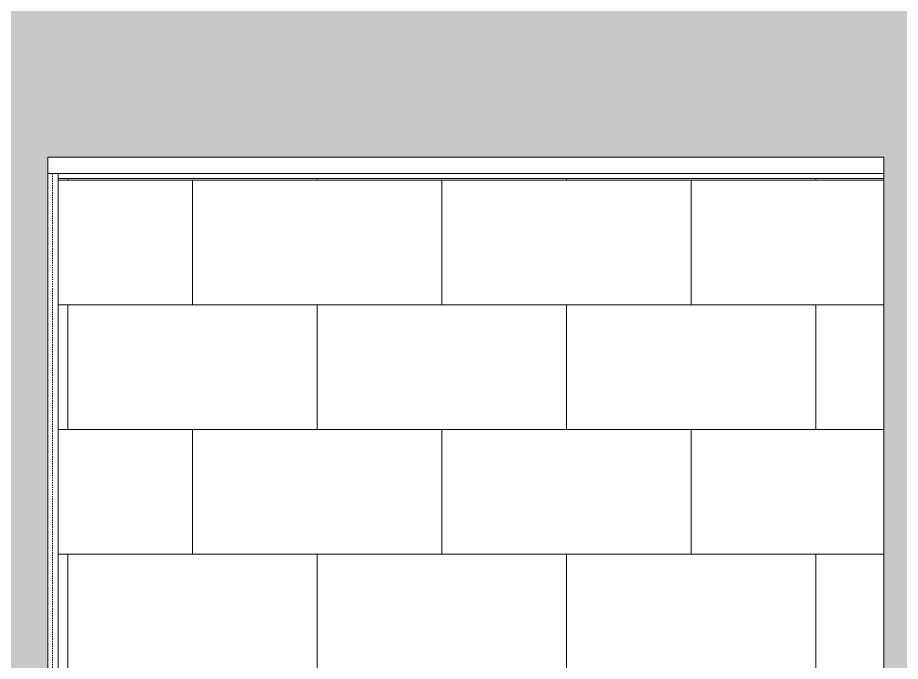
# Model space of a CAD drawing. Header units: inches. Extents: x 21408 to 98131, y -290 to 853.
# Drawn here: x 35973.7 to 36058.7, y 49.7 to 111.7 of the extents above; entities that cross this region are included whole.
import ezdxf

# ---------------------------------------------------------------- set-up
doc = ezdxf.new("R2010")
doc.units = ezdxf.units.IN
doc.header["$MEASUREMENT"] = 0
doc.linetypes.add('Hidden 1_8_', pattern=[0.1875, 0.125, -0.06249999999999999])
for name, color, linetype, lineweight in [('A-WALL-PATT', 111, 'Continuous', 25), ('I-WALL', 2, 'Continuous', 9), ('P-SANR-FIXT', 6, 'Continuous', 9), ('S-BEAM', 12, 'Continuous', 9), ('S-COLS', 52, 'Continuous', 9)]:
    doc.layers.add(name, color=color, linetype=linetype, lineweight=lineweight)

# ---------------------------------------------------------------- blocks, each defined once
blk = doc.blocks.new('Drinking_Fountain-Haws_Corporation-Wall_Mounted_1119 - 1119-355850-Building Section - East_West looking South')
at = {"layer": 'P-SANR-FIXT', "color": 7}
for p, q in [((-25497.10105628207, 42.6875368948125), (-25529.10105628208, 42.6875368948125)), ((-25529.10105628208, 42.6875368948125), (-25529.10105628208, 26.43753689481315)), ((-25497.10105628207, 26.43753689481315), (-25497.10105628207, 42.6875368948125)), ((-25527.10105628207, 38.62617298816987), (-25527.10105628207, 32.62617298816987)), ((-25527.10105628207, 38.62617298816973), (-25524.49666067768, 38.62617298816974)), ((-25525.96957316426, 38.62617298816987), (-25525.94222270506, 38.60370273365972)), ((-25524.49666067768, 38.62617298816973), (-25517.70545188648, 38.62617298816973)), ((-25517.70545188647, 38.62617298816974), (-25515.10105628207, 38.62617298816973)), ((-25515.10105628207, 32.62617298816987), (-25515.10105628207, 38.62617298816987)), ((-25508.32882699318, 35.11916240944137), (-25508.32882699318, 35.11916240944137)), ((-25524.49666067768, 32.62617298816974), (-25527.10105628207, 32.62617298816973)), ((-25517.70545188648, 32.62617298816974), (-25524.49666067768, 32.62617298816974)), ((-25515.10105628207, 32.62617298816973), (-25517.70545188647, 32.62617298816974)), ((-25511.10105628207, 32.9999999999991), (-25511.10105628207, 26.9999999999991)), ((-25511.10105628208, 32.99999999999919), (-25508.49666067768, 32.99999999999918)), ((-25508.49666067768, 32.99999999999918), (-25501.70545188647, 32.99999999999916)), ((-25501.70545188647, 32.99999999999916), (-25499.10105628208, 32.99999999999915)), ((-25499.10105628208, 26.9999999999991), (-25499.10105628208, 32.9999999999991)), ((-25529.10105628208, 26.43753689481315), (-25497.10105628207, 26.43753689481315)), ((-25508.49666067768, 26.99999999999907), (-25511.10105628208, 26.99999999999908)), ((-25501.70545188647, 26.99999999999905), (-25508.49666067768, 26.99999999999907)), ((-25499.10105628208, 26.99999999999904), (-25501.70545188647, 26.99999999999905))]:
    blk.add_line(p, q, dxfattribs=at)
at = {"layer": 'P-SANR-FIXT', "color": 55}
for p, q in [((-25525.85105628207, 39.97804294692152), (-25525.85105628207, 39.3739514495792)), ((-25524.35105628207, 39.75793693775016), (-25524.35105628207, 40.75793693775001)), ((-25525.85105628207, 39.3739514495792), (-25525.60105628207, 39.12395144957942)), ((-25524.10105628207, 39.37395144957931), (-25525.85105628207, 39.37395144957931)), ((-25525.60105628207, 39.12395144957942), (-25525.60105628207, 38.62617298816987)), ((-25525.60105628207, 39.12395144957929), (-25525.5307214627, 39.12395144957929)), ((-25524.35105628207, 39.12395144957929), (-25525.60105628207, 39.12395144957929)), ((-25524.53411454383, 39.12395144957929), (-25524.35105628207, 39.12395144957929)), ((-25524.35105628207, 39.12395144957942), (-25524.10105628207, 39.3739514495792)), ((-25524.35105628207, 38.62617298816987), (-25524.35105628207, 39.12395144957942)), ((-25524.268166412, 39.37395144957931), (-25524.10105628207, 39.37395144957931)), ((-25524.10105628207, 39.3739514495792), (-25524.10105628207, 39.55522887517056)), ((-25508.34636898858, 35.24895144957927), (-25508.34636898858, 34.24895144957914)), ((-25508.34636898858, 34.24895144957914), (-25508.34636898858, 35.24895144957927)), ((-25509.84636898858, 34.46905745875075), (-25509.84636898858, 33.74895144957988)), ((-25508.09636898858, 33.74895144957988), (-25508.09636898858, 34.04624338699979)), ((-25509.84636898858, 33.74895144957988), (-25509.59636898858, 33.49895144957942)), ((-25508.09636898858, 33.74895144957938), (-25509.84636898858, 33.74895144957938)), ((-25509.59636898858, 33.49895144957942), (-25509.59636898858, 32.9999999999991)), ((-25509.59636898858, 33.49895144957936), (-25509.52603416921, 33.49895144957936)), ((-25508.34636898858, 33.49895144957935), (-25509.59636898858, 33.49895144957935)), ((-25508.52942725034, 33.49895144957936), (-25508.34636898858, 33.49895144957936)), ((-25508.34636898858, 33.49895144957942), (-25508.09636898858, 33.74895144957988)), ((-25508.34636898858, 32.9999999999991), (-25508.34636898858, 33.49895144957942)), ((-25508.2634791185, 33.74895144957938), (-25508.09636898858, 33.74895144957938))]:
    blk.add_line(p, q, dxfattribs=at)
at = {"layer": 'P-SANR-FIXT', "color": 7, "flags": 128}
for points in [[(-25521.78633684264, 36.7499999999991), (-25521.78633684264, 36.7492001066603), (-25521.78633684264, 36.74680170630155)], [(-25520.41133684265, 36.74588084453673), (-25520.41133684265, 36.74871014397492), (-25520.41133684265, 36.74994172022936)], [(-25521.78633684264, 33.72729165180773), (-25521.78633684264, 33.72286915546194), (-25521.78633684264, 33.72003985602375), (-25521.78633684265, 33.71880827976931)], [(-25521.78633684264, 33.71874999999956), (-25521.78633684264, 33.71957529020484), (-25521.78633684264, 33.7220498405318), (-25521.78633684264, 33.72616969222828)], [(-25520.41133684265, 33.71874999999956), (-25520.41133684265, 33.71954989333905), (-25520.41133684265, 33.72194829369711), (-25520.41133684265, 33.7259413641457)], [(-25520.41133684265, 33.72299993994854), (-25520.41133684265, 33.72008080936008), (-25520.41133684265, 33.71881013017061)], [(-25505.78633684265, 31.1249999999991), (-25505.78633684265, 31.1242001066603), (-25505.78633684265, 31.12180170630224)], [(-25504.41133684265, 31.12088084453673), (-25504.41133684265, 31.12371014397492), (-25504.41133684265, 31.12494172022868)], [(-25505.78633684265, 28.10229165180841), (-25505.78633684265, 28.09786915546194), (-25505.78633684265, 28.09503985602443), (-25505.78633684265, 28.09380827976999)], [(-25505.78633684265, 28.09374999999956), (-25505.78633684265, 28.09457529020484), (-25505.78633684265, 28.0970498405318), (-25505.78633684265, 28.10116969222828)], [(-25504.41133684265, 28.09374999999956), (-25504.41133684265, 28.09454989333837), (-25504.41133684265, 28.09694829369711), (-25504.41133684265, 28.1009413641457)], [(-25504.41133684265, 28.09799993994922), (-25504.41133684265, 28.09508080936008), (-25504.41133684265, 28.09381013017061)]]:
    blk.add_lwpolyline(points, dxfattribs=at)
at = {"layer": 'P-SANR-FIXT', "color": 55, "flags": 128}
for points in [[(-25521.09883684265, 36.49898478685579), (-25521.13842625545, 36.49819289301014), (-25521.17795233363, 36.49581847833839), (-25521.21735184391, 36.4918653413945), (-25521.25656175546, 36.4863398063551), (-25521.29551934081, 36.47925071289752), (-25521.3341622761, 36.4706094020594), (-25521.37242874091, 36.46042969809561), (-25521.41025751704, 36.44872788635918), (-25521.44758808653, 36.43552268725308), (-25521.48436072843, 36.42083522627969), (-25521.52051661434, 36.40468900024236), (-25521.55599790258, 36.38710983965917), (-25521.59074783064, 36.36812586743669), (-25521.62471080606, 36.34776745388059), (-25521.65783249532, 36.32606716811098), (-25521.69005991078, 36.30305972595376), (-25521.72134149545, 36.27878193441053), (-25521.75162720546, 36.25327263276701), (-25521.78086859015, 36.22657263046541), (-25521.80901886954, 36.19872464181323), (-25521.83603300919, 36.16977321765172), (-25521.86186779223, 36.13976467408317), (-25521.88648188852, 36.1087470183768), (-25521.90983592075, 36.07676987216406), (-25521.93189252747, 36.04388439205742), (-25521.9526164228, 36.01014318781087), (-25521.97197445293, 35.97560023815232), (-25521.98993564914, 35.94031080443393), (-25522.00647127736, 35.90433134221963), (-25522.0215548841, 35.86771941097506), (-25522.03516233881, 35.83053358197982), (-25522.04727187246, 35.79283334462799), (-25522.05786411239, 35.7546790112565), (-25522.06692211327, 35.71613162066048), (-25522.07443138423, 35.67725284044083), (-25522.08037991203, 35.63810486835247), (-25522.08475818031, 35.59875033280061), (-25522.08755918477, 35.55925219264533), (-25522.0887784444, 35.51967363648579), (-25522.08841400864, 35.48007798156983), (-25522.08646646052, 35.440528572497), (-25522.08293891568, 35.40108867988671), (-25522.07783701747, 35.36182139915287), (-25522.07116892781, 35.32278954956702), (-25522.06294531424, 35.28405557376415), (-25522.05317933278, 35.24568143784133), (-25522.04188660692, 35.20772853223117), (-25522.0290852026, 35.1702575734853), (-25522.01479559936, 35.13332850714507), (-25521.9990406575, 35.09700041183807), (-25521.98184558157, 35.06133140476892), (-25521.96323788002, 35.0263785487373), (-25521.94324732121, 34.99219776085921), (-25521.92190588576, 34.9588437231014), (-25521.89924771542, 34.92636979481155), (-25521.87530905843, 34.89482792734681), (-25521.85012821153, 34.8642685809648), (-25521.82374545871, 34.83474064410213), (-25521.79620300675, 34.80629135515962), (-25521.76754491768, 34.77896622692948), (-25521.73781703834, 34.75280897378777), (-25521.70706692701, 34.72786144176054), (-25521.67534377728, 34.70416354157648), (-25521.64269833944, 34.68175318482032), (-25521.60918283922, 34.66066622328346), (-25521.57485089428, 34.64093639160502), (-25521.5397574284, 34.62259525330661), (-25521.50395858363, 34.60567215029825), (-25521.46751163051, 34.59019415593413), (-25521.43047487637, 34.57618603170273), (-25521.39290757212, 34.56367018761536), (-25521.35486981744, 34.55266664635111), (-25521.31642246461, 34.54319301123134), (-25521.27762702121, 34.53526443804937), (-25521.23854555166, 34.52889361083204), (-25521.19924057797, 34.52409072154252), (-25521.15977497973, 34.52086345378031), (-25521.12021189347, 34.51921697048535), (-25521.09883684265, 34.51898618948464)], [(-25521.09883684265, 36.27148494801578), (-25521.12932868837, 36.27087502977703), (-25521.15977175364, 36.26904625079943), (-25521.19011733604, 36.26600153673895), (-25521.22031688914, 36.26174575848883), (-25521.25032210007, 36.25628572438701), (-25521.2800849669, 36.24963016932203), (-25521.3095578754, 36.2417897407645), (-25521.3386936752, 36.23277698172434), (-25521.36744575524, 36.22260631069572), (-25521.39576811831, 36.21129399858229), (-25521.42361545469, 36.19885814267015), (-25521.45094321456, 36.18531863767522), (-25521.47770767936, 36.17069714391825), (-25521.50386603164, 36.15501705266958), (-25521.52937642362, 36.1383034487301), (-25521.55419804411, 36.12058307030203), (-25521.57829118382, 36.10188426620836), (-25521.60161729886, 36.08223695054882), (-25521.62413907242, 36.06167255483685), (-25521.64582047447, 36.04022397771838), (-25521.6666268194, 36.01792553234147), (-25521.68652482149, 35.99481289146185), (-25521.70548264818, 35.97092303037404), (-25521.72346997099, 35.94629416776117), (-25521.74045801404, 35.92096570454761), (-25521.75641960009, 35.89497816087307), (-25521.771329194, 35.86837311126239), (-25521.78516294362, 35.84119311812084), (-25521.79789871787, 35.81348166363729), (-25521.80951614225, 35.78528308022966), (-25521.81999663136, 35.7566424796146), (-25521.82932341864, 35.72760568064383), (-25521.83748158323, 35.69821913600209), (-25521.84445807381, 35.66852985789139), (-25521.85024172947, 35.63858534282305), (-25521.8548232976, 35.60843349563358), (-25521.85819544868, 35.57812255284763), (-25521.86035278797, 35.5477010055056), (-25521.8612918642, 35.51721752159553), (-25521.86101117504, 35.48672086818762), (-25521.85951116954, 35.45625983342212), (-25521.85679424739, 35.42588314845695), (-25521.85286475507, 35.39563940950735), (-25521.84772897895, 35.36557700010464), (-25521.84139513516, 35.33574401369039), (-25521.83387335651, 35.30618817667938), (-25521.82517567624, 35.27695677210569), (-25521.81531600877, 35.24809656398089), (-25521.80431012749, 35.21965372248179), (-25521.79217563944, 35.19167375008625), (-25521.77893195722, 35.16420140878269), (-25521.76460026789, 35.13728064845488), (-25521.74920349911, 35.11095453657914), (-25521.73276628241, 35.08526518931718), (-25521.71531491385, 35.06025370414365), (-25521.69687731188, 35.03596009410127), (-25521.67748297272, 35.01242322378177), (-25521.6571629232, 34.98968074715869), (-25521.63594967106, 34.96776904734112), (-25521.61387715296, 34.9467231783765), (-25521.59098068024, 34.92657680916319), (-25521.56729688237, 34.90736216959705), (-25521.54286364836, 34.88910999900101), (-25521.51772006619, 34.87184949695371), (-25521.49190636021, 34.85560827657856), (-25521.46546382686, 34.84041232036135), (-25521.43843476854, 34.82628593859069), (-25521.41086242598, 34.8132517304655), (-25521.38279090906, 34.80133054793784), (-25521.3542651262, 34.79054146235514), (-25521.32533071257, 34.78090173395437), (-25521.29603395707, 34.77242678424365), (-25521.26642172825, 34.76513017133608), (-25521.23654139936, 34.75902356825419), (-25521.20644077257, 34.75411674426097), (-25521.17616800243, 34.75041754922701), (-25521.14577151894, 34.74793190107745), (-25521.11529994998, 34.74666377631731), (-25521.09883684265, 34.74648602832396)], [(-25521.09883684265, 34.51898618948464), (-25521.05924742985, 34.5197780833296), (-25521.01972135166, 34.52215249800203), (-25520.98032184138, 34.52610563494592), (-25520.94111192983, 34.53163116998532), (-25520.90215434449, 34.5387202634429), (-25520.86351140919, 34.54736157428034), (-25520.82524494438, 34.55754127824481), (-25520.78741616825, 34.56924308998124), (-25520.75008559876, 34.58244828908734), (-25520.71331295687, 34.59713575006073), (-25520.67715707095, 34.61328197609807), (-25520.64167578271, 34.63086113668125), (-25520.60692585465, 34.64984510890373), (-25520.57296287923, 34.67020352245915), (-25520.53984118998, 34.69190380822944), (-25520.50761377452, 34.71491125038666), (-25520.47633218985, 34.73918904192989), (-25520.44604647983, 34.76469834357273), (-25520.41680509514, 34.79139834587501), (-25520.38865481575, 34.81924633452719), (-25520.36164067611, 34.8481977586887), (-25520.33580589307, 34.87820630225657), (-25520.31119179678, 34.90922395796362), (-25520.28783776454, 34.94120110417636), (-25520.26578115782, 34.97408658428232), (-25520.24505726249, 35.00782778852955), (-25520.22569923236, 35.04237073818742), (-25520.20773803614, 35.07766017190649), (-25520.19120240793, 35.11363963412079), (-25520.17611880119, 35.15025156536537), (-25520.16251134648, 35.18743739435992), (-25520.15040181283, 35.22513763171175), (-25520.13980957291, 35.26329196508324), (-25520.13075157203, 35.30183935567995), (-25520.12324230107, 35.34071813589959), (-25520.11729377326, 35.37986610798795), (-25520.11291550498, 35.41922064353982), (-25520.11011450052, 35.45871878369509), (-25520.10889524089, 35.49829733985327), (-25520.10925967665, 35.53789299477059), (-25520.11120722478, 35.57744240384274), (-25520.11473476961, 35.61688229645371), (-25520.11983666783, 35.65614957718755), (-25520.12650475748, 35.69518142677272), (-25520.13472837105, 35.73391540257627), (-25520.14449435251, 35.77228953849841), (-25520.15578707838, 35.81024244410925), (-25520.16858848269, 35.84771340285512), (-25520.18287808593, 35.88464246919536), (-25520.19863302779, 35.92097056450235), (-25520.21582810373, 35.9566395715715), (-25520.23443580528, 35.99159242760312), (-25520.25442636409, 36.02577321548121), (-25520.27576779954, 36.05912725323766), (-25520.29842596988, 36.09160118152819), (-25520.32236462687, 36.12314304899361), (-25520.34754547376, 36.15370239537494), (-25520.37392822658, 36.18323033223761), (-25520.40147067855, 36.21167962118081), (-25520.43012876761, 36.23900474941094), (-25520.45985664695, 36.26516200255197), (-25520.49060675829, 36.29010953457988), (-25520.52232990802, 36.31380743476326), (-25520.55497534586, 36.33621779151942), (-25520.58849084607, 36.35730475305697), (-25520.62282279101, 36.3770345847354), (-25520.6579162569, 36.39537572303244), (-25520.69371510166, 36.41229882604149), (-25520.73016205478, 36.42777682040629), (-25520.76719880892, 36.44178494463769), (-25520.80476611317, 36.45430078872506), (-25520.84280386785, 36.46530432998863), (-25520.88125122068, 36.4747779651084), (-25520.92004666409, 36.48270653829037), (-25520.95912813364, 36.4890773655077), (-25520.99843310732, 36.49388025479722), (-25521.03789870556, 36.49710752255943), (-25521.07746179182, 36.49875400585439), (-25521.09883684265, 36.49898478685579)], [(-25521.09883684265, 34.74648602832396), (-25521.06834499693, 34.74709594656339), (-25521.03790193166, 34.74892472554031), (-25521.00755634925, 34.75196943960078), (-25520.97735679616, 34.75622521785091), (-25520.94735158523, 34.76168525195341), (-25520.91758871839, 34.76834080701703), (-25520.88811580989, 34.77618123557592), (-25520.85898001009, 34.7851939946154), (-25520.83022793006, 34.7953646656447), (-25520.80190556698, 34.80667697775745), (-25520.77405823061, 34.81911283367027), (-25520.74673047073, 34.83265233866452), (-25520.71996600593, 34.84727383242149), (-25520.69380765366, 34.86295392367084), (-25520.66829726168, 34.87966752761032), (-25520.64347564118, 34.89738790603839), (-25520.61938250148, 34.91608671013138), (-25520.59605638644, 34.93573402579092), (-25520.57353461287, 34.95629842150358), (-25520.55185321082, 34.97774699862136), (-25520.53104686589, 35.00004544399827), (-25520.51114886381, 35.02315808487857), (-25520.49219103712, 35.0470479459657), (-25520.47420371431, 35.07167680857926), (-25520.45721567126, 35.09700527179213), (-25520.44125408521, 35.12299281546667), (-25520.42634449129, 35.14959786507735), (-25520.41251074168, 35.17677785821958), (-25520.39977496742, 35.20448931270245), (-25520.38815754304, 35.23268789611076), (-25520.37767705394, 35.26132849672582), (-25520.36835026665, 35.29036529569659), (-25520.36019210206, 35.31975184033833), (-25520.35321561149, 35.34944111844904), (-25520.34743195582, 35.37938563351737), (-25520.34285038769, 35.40953748070616), (-25520.33947823662, 35.43984842349279), (-25520.33732089732, 35.47026997083414), (-25520.33638182109, 35.5007534547449), (-25520.33666251025, 35.53125010815212), (-25520.33816251575, 35.56171114291762), (-25520.34087943791, 35.59208782788347), (-25520.34480893022, 35.62233156683307), (-25520.34994470634, 35.6523939762351), (-25520.35627855013, 35.68222696264935), (-25520.36380032878, 35.71178279966036), (-25520.37249800905, 35.74101420423405), (-25520.38235767652, 35.76987441235953), (-25520.3933635578, 35.79831725385863), (-25520.40549804585, 35.82629722625349), (-25520.41874172807, 35.85376956755773), (-25520.4330734174, 35.88069032788418), (-25520.44847018618, 35.9070164397606), (-25520.46490740288, 35.93270578702256), (-25520.48235877145, 35.95771727219609), (-25520.50079637342, 35.98201088223915), (-25520.52019071257, 36.00554775255797), (-25520.54051076209, 36.02829022918174), (-25520.56172401423, 36.05020192899862), (-25520.58379653233, 36.07124779796392), (-25520.60669300505, 36.09139416717655), (-25520.63037680292, 36.11060880674269), (-25520.65481003694, 36.12886097733941), (-25520.67995361911, 36.14612147938603), (-25520.70576732508, 36.16236269976186), (-25520.73220985844, 36.17755865597907), (-25520.75923891675, 36.19168503774837), (-25520.78681125931, 36.20471924587356), (-25520.81488277624, 36.21664042840258), (-25520.8434085591, 36.2274295139846), (-25520.87234297273, 36.23706924238537), (-25520.90163972822, 36.24554419209609), (-25520.93125195704, 36.25284080500434), (-25520.96113228593, 36.25894740808623), (-25520.99123291273, 36.26385423207945), (-25521.02150568286, 36.26755342711273), (-25521.05190216636, 36.27003907526297), (-25521.08237373532, 36.27130720002312), (-25521.09883684265, 36.27148494801578)], [(-25505.10105628207, 30.98999929868502), (-25505.14064569488, 30.98920740484006), (-25505.18017177306, 30.98683299016695), (-25505.21957128333, 30.98287985322374), (-25505.25878119489, 30.97735431818434), (-25505.29773878023, 30.97026522472676), (-25505.33638171553, 30.96162391388931), (-25505.37464818034, 30.95144420992484), (-25505.41247695647, 30.93974239818841), (-25505.44980752596, 30.92653719908232), (-25505.48658016786, 30.91184973810824), (-25505.52273605377, 30.89570351207159), (-25505.558217342, 30.87812435148841), (-25505.59296727007, 30.85914037926592), (-25505.62693024549, 30.83878196571051), (-25505.66005193474, 30.81708167994022), (-25505.6922793502, 30.79407423778299), (-25505.72356093487, 30.76979644623908), (-25505.75384664489, 30.74428714459692), (-25505.78308802958, 30.71758714229465), (-25505.81123830897, 30.68973915364246), (-25505.83825244862, 30.66078772948096), (-25505.86408723165, 30.6307791859124), (-25505.88870132795, 30.59976153020604), (-25505.91205536018, 30.5677843839933), (-25505.9341119669, 30.53489890388734), (-25505.95483586223, 30.5011576996401), (-25505.97419389236, 30.46661474998224), (-25505.99215508857, 30.43132531626317), (-25506.00869071679, 30.39534585404887), (-25506.02377432353, 30.35873392280429), (-25506.03738177823, 30.32154809380906), (-25506.04949131189, 30.28384785645723), (-25506.06008355182, 30.24569352308642), (-25506.0691415527, 30.20714613248971), (-25506.07665082365, 30.16826735227006), (-25506.08259935146, 30.12911938018171), (-25506.08697761974, 30.08976484462984), (-25506.0897786242, 30.05026670447457), (-25506.09099788383, 30.01068814831571), (-25506.09063344807, 29.97109249339907), (-25506.08868589994, 29.93154308432624), (-25506.08515835511, 29.89210319171595), (-25506.08005645689, 29.85283591098143), (-25506.07338836724, 29.81380406139694), (-25506.06516475367, 29.77507008559338), (-25506.05539877221, 29.73669594967124), (-25506.04410604635, 29.69874304406041), (-25506.03130464203, 29.66127208531454), (-25506.01701503879, 29.6243430189743), (-25506.00126009693, 29.5880149236673), (-25505.984065021, 29.55234591659816), (-25505.96545731945, 29.51739306056653), (-25505.94546676063, 29.48321227268845), (-25505.92412532518, 29.44985823493131), (-25505.90146715484, 29.41738430664147), (-25505.87752849785, 29.38584243917536), (-25505.85234765096, 29.35528309279404), (-25505.82596489814, 29.32575515593204), (-25505.79842244617, 29.29730586698885), (-25505.76976435711, 29.26998073875872), (-25505.74003647777, 29.24382348561768), (-25505.70928636643, 29.21887595358977), (-25505.67756321671, 29.19517805340571), (-25505.64491777887, 29.17276769665024), (-25505.61140227865, 29.15168073511269), (-25505.5770703337, 29.13195090343426), (-25505.54197686782, 29.11360976513653), (-25505.50617802306, 29.09668666212816), (-25505.46973106993, 29.08120866776336), (-25505.43269431579, 29.06720054353197), (-25505.39512701155, 29.05468469944459), (-25505.35708925686, 29.04368115818103), (-25505.31864190404, 29.03420752306057), (-25505.27984646063, 29.0262789498786), (-25505.24076499109, 29.01990812266128), (-25505.2014600174, 29.01510523337176), (-25505.16199441916, 29.01187796561022), (-25505.1224313329, 29.01023148231526), (-25505.10105628207, 29.01000070131387)], [(-25505.10105628207, 30.76249945984502), (-25505.13154812779, 30.76188954160627), (-25505.16199119306, 30.76006076262799), (-25505.19233677547, 30.75701604856819), (-25505.22253632856, 30.75276027031806), (-25505.25254153949, 30.74730023621625), (-25505.28230440633, 30.74064468115127), (-25505.31177731483, 30.73280425259374), (-25505.34091311463, 30.72379149355426), (-25505.36966519466, 30.71362082252496), (-25505.39798755774, 30.70230851041153), (-25505.42583489411, 30.68987265449938), (-25505.45316265399, 30.67633314950446), (-25505.47992711879, 30.66171165574748), (-25505.50608547107, 30.64603156449881), (-25505.53159586305, 30.62931796055933), (-25505.55641748353, 30.61159758213127), (-25505.58051062324, 30.59289877803759), (-25505.60383673828, 30.57325146237805), (-25505.62635851184, 30.55268706666608), (-25505.6480399139, 30.53123848954762), (-25505.66884625883, 30.50894004417002), (-25505.68874426092, 30.48582740329108), (-25505.70770208761, 30.46193754220396), (-25505.72568941041, 30.4373086795904), (-25505.74267745347, 30.41198021637685), (-25505.75863903951, 30.38599267270298), (-25505.77354863343, 30.3593876230923), (-25505.78738238304, 30.33220762995008), (-25505.8001181573, 30.30449617546653), (-25505.81173558168, 30.2762975920589), (-25505.82221607078, 30.24765699144383), (-25505.83154285807, 30.21862019247307), (-25505.83970102265, 30.18923364783133), (-25505.84667751323, 30.15954436972062), (-25505.8524611689, 30.12959985465228), (-25505.85704273703, 30.09944800746349), (-25505.8604148881, 30.06913706467687), (-25505.86257222739, 30.03871551733484), (-25505.86351130363, 30.00823203342476), (-25505.86323061447, 29.97773538001685), (-25505.86173060897, 29.94727434525136), (-25505.85901368681, 29.91689766028618), (-25505.8550841945, 29.88665392133659), (-25505.84994841838, 29.85659151193387), (-25505.84361457459, 29.8267585255203), (-25505.83609279594, 29.7972026885093), (-25505.82739511567, 29.76797128393561), (-25505.8175354482, 29.73911107581013), (-25505.80652956692, 29.71066823431103), (-25505.79439507887, 29.68268826191617), (-25505.78115139665, 29.65521592061192), (-25505.76681970732, 29.62829516028479), (-25505.75142293854, 29.60196904840906), (-25505.73498572184, 29.5762797011471), (-25505.71753435327, 29.55126821597356), (-25505.6990967513, 29.5269746059305), (-25505.67970241215, 29.50343773561168), (-25505.65938236263, 29.48069525898792), (-25505.63816911048, 29.45878355917036), (-25505.61609659239, 29.43773769020505), (-25505.59320011967, 29.41759132099311), (-25505.56951632179, 29.39837668142629), (-25505.54508308779, 29.38012451083024), (-25505.51993950561, 29.36286400878363), (-25505.49412579964, 29.34662278840712), (-25505.46768326628, 29.33142683219059), (-25505.44065420796, 29.3173004504206), (-25505.41308186541, 29.30426624229541), (-25505.38501034848, 29.29234505976707), (-25505.35648456562, 29.28155597418505), (-25505.327550152, 29.27191624578428), (-25505.2982533965, 29.26344129607357), (-25505.26864116768, 29.25614468316532), (-25505.23876083879, 29.25003808008411), (-25505.20866021199, 29.2451312560902), (-25505.17838744186, 29.24143206105693), (-25505.14799095837, 29.23894641290737), (-25505.1175193894, 29.23767828814654), (-25505.10105628207, 29.23750054015387)], [(-25505.10105628207, 29.01000070131387), (-25505.06146686927, 29.01079259515883), (-25505.02194079109, 29.01316700983126), (-25504.98254128081, 29.01712014677516), (-25504.94333136926, 29.02264568181455), (-25504.90437378392, 29.02973477527213), (-25504.86573084861, 29.03837608610958), (-25504.8274643838, 29.04855579007405), (-25504.78963560767, 29.06025760181048), (-25504.75230503819, 29.07346280091657), (-25504.71553239629, 29.08815026188996), (-25504.67937651038, 29.1042964879273), (-25504.64389522214, 29.12187564851048), (-25504.60914529408, 29.14085962073297), (-25504.57518231866, 29.16121803428906), (-25504.5420606294, 29.18291832005868), (-25504.50983321395, 29.2059257622159), (-25504.47855162928, 29.23020355375913), (-25504.44826591926, 29.25571285540265), (-25504.41902453456, 29.28241285770424), (-25504.39087425518, 29.31026084635643), (-25504.36386011553, 29.33921227051793), (-25504.33802533249, 29.36922081408649), (-25504.3134112362, 29.40023846979285), (-25504.29005720397, 29.43221561600559), (-25504.26800059725, 29.46510109611224), (-25504.24727670192, 29.49884230035879), (-25504.22791867179, 29.53338525001733), (-25504.20995747557, 29.56867468373572), (-25504.19342184736, 29.60465414595002), (-25504.17833824062, 29.6412660771946), (-25504.16473078591, 29.67845190618915), (-25504.15262125226, 29.71615214354098), (-25504.14202901233, 29.75430647691316), (-25504.13297101145, 29.79285386750918), (-25504.12546174049, 29.83173264772815), (-25504.11951321269, 29.8708806198165), (-25504.1151349444, 29.91023515536905), (-25504.11233393995, 29.94973329552433), (-25504.11111468032, 29.98931185168318), (-25504.11147911608, 30.02890750659914), (-25504.1134266642, 30.06845691567197), (-25504.11695420904, 30.10789680828294), (-25504.12205610725, 30.14716408901678), (-25504.1287241969, 30.18619593860264), (-25504.13694781048, 30.22492991440551), (-25504.14671379194, 30.26330405032833), (-25504.1580065178, 30.30125695593848), (-25504.17080792211, 30.33872791468436), (-25504.18509752535, 30.37565698102459), (-25504.20085246722, 30.41198507633091), (-25504.21804754315, 30.44765408340074), (-25504.2366552447, 30.48260693943236), (-25504.25664580352, 30.51678772731044), (-25504.27798723897, 30.55014176506758), (-25504.3006454093, 30.58261569335811), (-25504.32458406629, 30.61415756082285), (-25504.34976491319, 30.64471690720485), (-25504.37614766601, 30.67424484406753), (-25504.40369011798, 30.70269413301004), (-25504.43234820704, 30.73001926124017), (-25504.46207608638, 30.75617651438189), (-25504.49282619772, 30.78112404640912), (-25504.52454934744, 30.80482194659318), (-25504.55719478528, 30.82723230334933), (-25504.5907102855, 30.8483192648862), (-25504.62504223044, 30.86804909656463), (-25504.66013569632, 30.88639023486236), (-25504.69593454109, 30.90331333787141), (-25504.73238149421, 30.91879133223553), (-25504.76941824835, 30.93279945646761), (-25504.8069855526, 30.9453153005543), (-25504.84502330728, 30.95631884181786), (-25504.8834706601, 30.96579247693764), (-25504.92226610352, 30.97372105011961), (-25504.96134757306, 30.98009187733761), (-25505.00065254675, 30.98489476662645), (-25505.04011814499, 30.98812203438935), (-25505.07968123124, 30.98976851768431), (-25505.10105628207, 30.98999929868502)], [(-25505.10105628207, 29.23750054015387), (-25505.07056443636, 29.23811045839263), (-25505.04012137109, 29.23993923737022), (-25505.00977578868, 29.2429839514307), (-25504.97957623559, 29.24723972968015), (-25504.94957102466, 29.25269976378264), (-25504.91980815782, 29.25935531884694), (-25504.89033524931, 29.26719574740584), (-25504.86119944952, 29.27620850644531), (-25504.83244736948, 29.28637917747325), (-25504.80412500641, 29.29769148958668), (-25504.77627767003, 29.31012734549951), (-25504.74894991015, 29.32366685049443), (-25504.72218544536, 29.33828834425141), (-25504.69602709308, 29.35396843550076), (-25504.6705167011, 29.37068203943956), (-25504.64569508061, 29.38840241786831), (-25504.62160194091, 29.40710122196062), (-25504.59827582586, 29.42674853762016), (-25504.5757540523, 29.44731293333213), (-25504.55407265024, 29.46876151045127), (-25504.53326630532, 29.49105995582819), (-25504.51336830323, 29.51417259670849), (-25504.49441047654, 29.53806245779494), (-25504.47642315373, 29.56269132040849), (-25504.45943511068, 29.58801978362136), (-25504.44347352463, 29.61400732729659), (-25504.42856393072, 29.64061237690727), (-25504.41473018111, 29.6677923700495), (-25504.40199440685, 29.69550382453237), (-25504.39037698247, 29.72370240794), (-25504.37989649336, 29.75234300855506), (-25504.37056970608, 29.78137980752514), (-25504.36241154149, 29.81076635216756), (-25504.35543505091, 29.84045563027827), (-25504.34965139525, 29.87040014534661), (-25504.34506982712, 29.9005519925354), (-25504.34169767605, 29.93086293532203), (-25504.33954033675, 29.96128448266337), (-25504.33860126052, 29.99176796657413), (-25504.33888194968, 30.02226461998204), (-25504.34038195517, 30.05272565474753), (-25504.34309887734, 30.08310233971271), (-25504.34702836964, 30.1133460786623), (-25504.35216414577, 30.14340848806434), (-25504.35849798955, 30.17324147447859), (-25504.36601976821, 30.20279731149027), (-25504.37471744848, 30.23202871606397), (-25504.38457711594, 30.26088892418808), (-25504.39558299723, 30.28933176568786), (-25504.40771748528, 30.3173117380834), (-25504.4209611675, 30.34478407938697), (-25504.43529285683, 30.37170483971342), (-25504.45068962561, 30.39803095158983), (-25504.4671268423, 30.42372029885247), (-25504.48457821088, 30.44873178402533), (-25504.50301581285, 30.47302539406839), (-25504.522410152, 30.49656226438721), (-25504.54273020152, 30.51930474101097), (-25504.56394345366, 30.54121644082785), (-25504.58601597176, 30.56226230979316), (-25504.60891244448, 30.58240867900578), (-25504.63259624235, 30.60162331857192), (-25504.65702947636, 30.61987548916865), (-25504.68217305854, 30.63713599121526), (-25504.70798676451, 30.65337721159109), (-25504.73442929786, 30.6685731678083), (-25504.76145835618, 30.68269954957761), (-25504.78903069874, 30.69573375770348), (-25504.81710221567, 30.70765494023182), (-25504.84562799853, 30.71844402581384), (-25504.87456241215, 30.72808375421461), (-25504.90385916765, 30.73655870392464), (-25504.93347139647, 30.74385531683357), (-25504.96335172535, 30.74996191991546), (-25504.99345235215, 30.75486874390869), (-25505.02372512229, 30.75856793894197), (-25505.05412160578, 30.76105358709221), (-25505.08459317475, 30.76232171185235), (-25505.10105628207, 30.76249945984502)]]:
    blk.add_lwpolyline(points, dxfattribs=at)
at = {"layer": 'P-SANR-FIXT', "color": 55}
for points, knots in [([(-25524.60295140323, 41.00781251834179), (-25524.67396290909, 41.00938853965504), (-25524.78535337946, 41.001362207726), (-25524.93722705262, 40.96862297329365), (-25525.04923611269, 40.93419692235423), (-25525.13809462622, 40.89687440508922), (-25525.20626426029, 40.86242351566656), (-25525.25556368843, 40.83514470144426), (-25525.30286574185, 40.80605920227565), (-25525.34815999368, 40.77487053244558), (-25525.39144124287, 40.74218757872249), (-25525.43622698071, 40.70581674796372), (-25525.48166440234, 40.66510933947539), (-25525.52697870774, 40.6193693378473), (-25525.569259481, 40.57252870298344), (-25525.6085134976, 40.52488549217334), (-25525.64445574859, 40.47573429219072), (-25525.6775179034, 40.42591518119377), (-25525.70785402865, 40.37590127645137), (-25525.73498433967, 40.32474956895266), (-25525.75537158925, 40.28207220024867), (-25525.76855497847, 40.25248396293234), (-25525.77578511148, 40.23571217995451), (-25525.78612354734, 40.20995249056227), (-25525.80004587978, 40.17004747070227), (-25525.81353829614, 40.12723697826488), (-25525.8221029976, 40.10010262104841), (-25525.82673257337, 40.08572046880111), (-25525.83116115156, 40.0720907013331), (-25525.83619050166, 40.05578436969449), (-25525.8465113264, 40.01935331359437), (-25525.85105628207, 39.99445208482664), (-25525.85105628207, 39.97804294692146)], [0, 0, 0, 0, 0.1111111111111111, 0.1666666666666667, 0.2222222222222222, 0.2777777777777778, 0.3055555555555556, 0.3333333333333333, 0.361111111111111, 0.3888888888888888, 0.4166666666666666, 0.4444444444444444, 0.4791666666666666, 0.5138888888888888, 0.548611111111111, 0.5833333333333333, 0.6180555555555555, 0.6527777777777777, 0.6875, 0.7222222222222222, 0.7569444444444444, 0.7743055555555556, 0.7829861111111112, 0.7916666666666667, 0.826388888888889, 0.8611111111111112, 0.8784722222222223, 0.8871527777777779, 0.8958333333333334, 0.9131944444444444, 0.9305555555555556, 1, 1, 1, 1]), ([(-25524.35105628207, 40.75793693775001), (-25524.3505763975, 40.76891506895634), (-25524.35078206356, 40.78501438518875), (-25524.35293626544, 40.80576333616958), (-25524.3554524401, 40.82092873309055), (-25524.35907173528, 40.83584947096389), (-25524.36377225277, 40.85049468524085), (-25524.36932082999, 40.86465689344852), (-25524.37542614824, 40.87812118962267), (-25524.38221387425, 40.89087897968822), (-25524.38987123161, 40.90307799752534), (-25524.39816107352, 40.9146478402188), (-25524.40687362675, 40.92556691551654), (-25524.41607071413, 40.93583652530927), (-25524.42921342999, 40.94869737482107), (-25524.46072014337, 40.97465895734901), (-25524.51803913445, 41.00329472933529), (-25524.5738359106, 41.00955742775177), (-25524.60295140323, 41.00781251834179)], [0, 0, 0, 0, 0.07142857142857142, 0.1071428571428571, 0.1428571428571428, 0.1785714285714285, 0.2142857142857143, 0.25, 0.2857142857142857, 0.3214285714285714, 0.3571428571428571, 0.3928571428571428, 0.4285714285714285, 0.4642857142857143, 0.5, 0.5714285714285714, 0.7857142857142857, 1, 1, 1, 1]), ([(-25525.85105628207, 39.97804294692146), (-25525.85105628207, 39.99117025724563), (-25525.84756413772, 40.0142340065947), (-25525.83878298716, 40.04700519530954), (-25525.8326202948, 40.06745131560852), (-25525.8291768538, 40.07816613290091), (-25525.8273845321, 40.08372981787336)], [0, 0, 0, 0, 0.05555555555555555, 0.08333333333333333, 0.09722222222222221, 0.1111111111111111, 0.1111111111111111, 0.1111111111111111, 0.1111111111111111]), ([(-25524.35105628207, 39.75793693775015), (-25524.34853634553, 39.75021683246923), (-25524.34431912267, 39.73920345140139), (-25524.33784378525, 39.72565337714182), (-25524.33086582413, 39.71285724510622), (-25524.32286422131, 39.70120610838624), (-25524.31426142353, 39.69068682427967), (-25524.30664981547, 39.68211160040966), (-25524.29768105803, 39.67331729751082), (-25524.28897584993, 39.66611759492029), (-25524.28204448271, 39.66085860628427), (-25524.2751665152, 39.65591136312354), (-25524.26648637426, 39.65050722982785), (-25524.25616904632, 39.64496258502894), (-25524.24275260506, 39.63849213340448), (-25524.23295230839, 39.63492075142718), (-25524.2265670293, 39.6330931763618)], [0, 0, 0, 0, 0.1, 0.15, 0.2, 0.3, 0.35, 0.4, 0.475, 0.55, 0.5875, 0.625, 0.7, 0.7749999999999999, 0.85, 1, 1, 1, 1]), ([(-25524.2265670293, 39.63309317636181), (-25524.23508073476, 39.63552994311562), (-25524.24819792782, 39.64074372727699), (-25524.26418094526, 39.64919365758826), (-25524.27342994104, 39.65481166478658), (-25524.28147090375, 39.66034782823949), (-25524.29071958098, 39.66744165850778), (-25524.29937232066, 39.67495961957209), (-25524.30608486092, 39.6816326000604), (-25524.31262317101, 39.68877220136788), (-25524.32076548337, 39.69845913633304), (-25524.32839749031, 39.70920343168651), (-25524.33391575097, 39.71844425899285), (-25524.34172226957, 39.73294471233708), (-25524.34727637725, 39.74635677982874), (-25524.35105628207, 39.75793693775017)], [0, 0, 0, 0, 0.2, 0.3, 0.35, 0.4, 0.475, 0.55, 0.5875, 0.625, 0.7, 0.7749999999999999, 0.8125, 0.85, 1, 1, 1, 1]), ([(-25524.2265670293, 39.6330931763618), (-25524.21825633306, 39.63296263190711), (-25524.20245245467, 39.63176832708591), (-25524.18476029419, 39.62811490481096), (-25524.17185668348, 39.62358534488596), (-25524.16280464201, 39.61935992097116), (-25524.15437598931, 39.61462089396953), (-25524.14656258652, 39.60973667587977), (-25524.13938493049, 39.60452114043964), (-25524.13283758629, 39.59878734816603), (-25524.12788391175, 39.59391854473278), (-25524.12421726662, 39.59007367713308), (-25524.12161285097, 39.58729280250817), (-25524.11915979716, 39.5844850335063), (-25524.11609725816, 39.58057014906538), (-25524.11265238855, 39.57561940645564), (-25524.10912873312, 39.57002381864051), (-25524.1062149578, 39.56539783976547), (-25524.10392538615, 39.56181599737646), (-25524.1017279847, 39.55787105124056), (-25524.10105628207, 39.55600491720634), (-25524.10105628207, 39.55522887517061)], [0, 0, 0, 0, 0.1, 0.2, 0.25, 0.3, 0.35, 0.4, 0.45, 0.5, 0.55, 0.575, 0.6, 0.625, 0.6499999999999999, 0.7, 0.75, 0.8, 0.8500000000000001, 0.9, 1, 1, 1, 1]), ([(-25524.10105628207, 39.55522887517061), (-25524.10105628207, 39.55600491720634), (-25524.1017279847, 39.55787105124054), (-25524.10392538615, 39.56181599737645), (-25524.1062149578, 39.56539783976545), (-25524.10912873312, 39.5700238186405), (-25524.11265238855, 39.57561940645564), (-25524.11609725816, 39.58057014906538), (-25524.11915979716, 39.5844850335063), (-25524.12161285097, 39.58729280250817), (-25524.12421726662, 39.59007367713308), (-25524.12788391175, 39.59391854473281), (-25524.13283758629, 39.59878734816597), (-25524.13938493049, 39.60452114043964), (-25524.14656258652, 39.60973667587975), (-25524.15437598931, 39.61462089396953), (-25524.16280464201, 39.61935992097118), (-25524.17185668348, 39.62358534488596), (-25524.18476029419, 39.62811490481094), (-25524.20245245467, 39.63176832708594), (-25524.21825633306, 39.63296263190712), (-25524.2265670293, 39.63309317636181)], [0, 0, 0, 0, 0.1, 0.15, 0.2, 0.25, 0.3, 0.35, 0.375, 0.4, 0.425, 0.45, 0.5, 0.55, 0.6, 0.6499999999999999, 0.7, 0.75, 0.8, 0.9, 1, 1, 1, 1]), ([(-25508.59826410974, 35.498827030171), (-25508.66927561559, 35.50040305148424), (-25508.78066608596, 35.49237671955521), (-25508.93253975912, 35.45963748512283), (-25509.04454881919, 35.42521143418345), (-25509.13340733272, 35.38788891691843), (-25509.2015769668, 35.35343802749578), (-25509.25087639494, 35.32615921327348), (-25509.29817844836, 35.29707371410485), (-25509.34347270019, 35.26588504427477), (-25509.38675394938, 35.23320209055172), (-25509.43153968722, 35.19683125979293), (-25509.47697710885, 35.1561238513046), (-25509.52229141424, 35.1103838496765), (-25509.56457218751, 35.06354321481266), (-25509.60382620411, 35.01590000400256), (-25509.6397684551, 34.96674880401994), (-25509.67283060991, 34.91692969302299), (-25509.70316673515, 34.86691578828058), (-25509.73029704618, 34.81576408078188), (-25509.75068429576, 34.7730867120779), (-25509.76386768498, 34.74349847476152), (-25509.77109781798, 34.72672669178372), (-25509.78143625384, 34.70096700239144), (-25509.79535858629, 34.66106198253161), (-25509.80885100265, 34.61825149009412), (-25509.8174157041, 34.59111713287763), (-25509.82204527987, 34.57673498063035), (-25509.82647385807, 34.5631052131623), (-25509.83150320817, 34.54679888152375), (-25509.8418240329, 34.51036782542361), (-25509.84636898858, 34.48546659665586), (-25509.84636898858, 34.46905745875069)], [0, 0, 0, 0, 0.1111111111111111, 0.1666666666666667, 0.2222222222222222, 0.2777777777777778, 0.3055555555555556, 0.3333333333333333, 0.361111111111111, 0.3888888888888888, 0.4166666666666666, 0.4444444444444444, 0.4791666666666666, 0.5138888888888888, 0.548611111111111, 0.5833333333333333, 0.6180555555555555, 0.6527777777777777, 0.6875, 0.7222222222222222, 0.7569444444444444, 0.7743055555555556, 0.7829861111111112, 0.7916666666666667, 0.826388888888889, 0.8611111111111112, 0.8784722222222223, 0.8871527777777779, 0.8958333333333334, 0.9131944444444444, 0.9305555555555556, 1, 1, 1, 1]), ([(-25508.34636898858, 35.24895144957927), (-25508.34588910401, 35.25992958078559), (-25508.34609477006, 35.27602889701802), (-25508.34824897195, 35.29677784799883), (-25508.35076514661, 35.31194324491981), (-25508.35438444178, 35.32686398279313), (-25508.35908495928, 35.34150919707011), (-25508.36463353649, 35.35567140527776), (-25508.37073885474, 35.3691357014519), (-25508.37752658076, 35.38189349151747), (-25508.38518393811, 35.39409250935457), (-25508.39347378003, 35.40566235204802), (-25508.40218633326, 35.41658142734578), (-25508.41138342063, 35.42685103713848), (-25508.4245261365, 35.43971188665033), (-25508.45603284988, 35.46567346917813), (-25508.51335184095, 35.49430924116452), (-25508.5691486171, 35.50057193958096), (-25508.59826410974, 35.498827030171)], [0, 0, 0, 0, 0.07142857142857142, 0.1071428571428571, 0.1428571428571428, 0.1785714285714285, 0.2142857142857143, 0.25, 0.2857142857142857, 0.3214285714285714, 0.3571428571428571, 0.3928571428571428, 0.4285714285714285, 0.4642857142857143, 0.5, 0.5714285714285714, 0.7857142857142857, 1, 1, 1, 1]), ([(-25508.37084756157, 35.36901491340743), (-25508.36977971953, 35.36683283271319), (-25508.36563123726, 35.35799391251376), (-25508.35890910177, 35.34160997700423), (-25508.35329281772, 35.32314935565874), (-25508.35013066285, 35.3081707046531), (-25508.34770513722, 35.29293835824129), (-25508.34598633818, 35.27337818175863), (-25508.34600907515, 35.257185047984), (-25508.34636898858, 35.24895144957927)], [0.7142857142857142, 0.7142857142857142, 0.7142857142857142, 0.7142857142857142, 0.7321428571428572, 0.7857142857142857, 0.8392857142857142, 0.8660714285714285, 0.8928571428571428, 0.9464285714285714, 1, 1, 1, 1]), ([(-25509.84636898858, 34.46905745875068), (-25509.84636898858, 34.48218476907486), (-25509.84287684423, 34.50524851842392), (-25509.83409569366, 34.53801970713877), (-25509.82793300131, 34.55846582743772), (-25509.82448956031, 34.56918064473014), (-25509.8226972386, 34.57474432970257)], [0, 0, 0, 0, 0.05555555555555555, 0.08333333333333333, 0.09722222222222221, 0.1111111111111111, 0.1111111111111111, 0.1111111111111111, 0.1111111111111111]), ([(-25508.34636898858, 34.24895144957914), (-25508.34384905203, 34.24123134429821), (-25508.33963182917, 34.23021796323038), (-25508.33315649176, 34.2166678889708), (-25508.32617853064, 34.20387175693519), (-25508.31817692782, 34.19222062021522), (-25508.30957413003, 34.18170133610865), (-25508.30522463971, 34.17680120818292), (-25508.30302291687, 34.17445173951532)], [0, 0, 0, 0, 0.1, 0.15, 0.2, 0.3, 0.35, 0.4, 0.4, 0.4, 0.4]), ([(-25508.30302561648, 34.17445117702025), (-25508.30412163681, 34.1756275934218), (-25508.30847869834, 34.1804325088612), (-25508.31607818988, 34.18947364816207), (-25508.32371019682, 34.20021794351549), (-25508.32922845747, 34.20945877082181), (-25508.33703497607, 34.22395922416607), (-25508.34258908375, 34.23737129165771), (-25508.34636898858, 34.24895144957914)], [0.6000000000000001, 0.6000000000000001, 0.6000000000000001, 0.6000000000000001, 0.625, 0.7, 0.7749999999999999, 0.8125, 0.85, 1, 1, 1, 1]), ([(-25508.2218797358, 34.1241076881909), (-25508.23039344127, 34.12654445494466), (-25508.24351063433, 34.13175823910597), (-25508.25949365177, 34.14020816941724), (-25508.26874264755, 34.14582617661556), (-25508.27333748338, 34.14898969858866), (-25508.27564080185, 34.15064813820742)], [0, 0, 0, 0, 0.2, 0.3, 0.35, 0.4, 0.4, 0.4, 0.4]), ([(-25508.27563947095, 34.15064977918179), (-25508.27449075696, 34.14981754398631), (-25508.26990054565, 34.14656559939947), (-25508.26179908076, 34.14152174165672), (-25508.25148175282, 34.13597709685791), (-25508.23806531157, 34.1295066452335), (-25508.2282650149, 34.12593526325625), (-25508.2218797358, 34.12410768819089)], [0.6000000000000001, 0.6000000000000001, 0.6000000000000001, 0.6000000000000001, 0.625, 0.7, 0.7749999999999999, 0.85, 1, 1, 1, 1]), ([(-25508.2218797358, 34.1241076881909), (-25508.21356903956, 34.12397714373621), (-25508.19776516117, 34.12278283891501), (-25508.18007300069, 34.11912941664006), (-25508.16716938998, 34.11459985671506), (-25508.15811734851, 34.11037443280026), (-25508.14968869582, 34.10563540579862), (-25508.14187529303, 34.10075118770887), (-25508.134697637, 34.09553565226872), (-25508.12815029279, 34.08980185999513), (-25508.12319661826, 34.08493305656187), (-25508.11952997313, 34.08108818896218), (-25508.11692555747, 34.07830731433727), (-25508.11447250366, 34.0754995453354), (-25508.11140996467, 34.07158466089446), (-25508.10796509506, 34.06663391828466), (-25508.10444143963, 34.06103833046961), (-25508.1015276643, 34.05641235159453), (-25508.09923809265, 34.05283050920556), (-25508.09704069121, 34.04888556306964), (-25508.09636898858, 34.04701942903542), (-25508.09636898858, 34.0462433869997)], [0, 0, 0, 0, 0.1, 0.2, 0.25, 0.3, 0.35, 0.4, 0.45, 0.5, 0.55, 0.575, 0.6, 0.625, 0.6499999999999999, 0.7, 0.75, 0.8, 0.8500000000000001, 0.9, 1, 1, 1, 1]), ([(-25508.09636898858, 34.0462433869997), (-25508.09636898858, 34.04701942903542), (-25508.09704069121, 34.04888556306965), (-25508.09923809265, 34.05283050920556), (-25508.1015276643, 34.05641235159455), (-25508.10444143963, 34.0610383304696), (-25508.10796509506, 34.06663391828475), (-25508.11140996467, 34.07158466089446), (-25508.11447250366, 34.07549954533541), (-25508.11692555747, 34.07830731433728), (-25508.11952997313, 34.08108818896218), (-25508.12319661826, 34.08493305656187), (-25508.12815029279, 34.08980185999512), (-25508.134697637, 34.09553565226874), (-25508.14187529303, 34.10075118770885), (-25508.14968869582, 34.10563540579863), (-25508.15811734851, 34.11037443280026), (-25508.16716938998, 34.11459985671505), (-25508.18007300069, 34.11912941664006), (-25508.19776516117, 34.12278283891502), (-25508.21356903956, 34.12397714373621), (-25508.2218797358, 34.1241076881909)], [0, 0, 0, 0, 0.1, 0.15, 0.2, 0.25, 0.3, 0.35, 0.375, 0.4, 0.425, 0.45, 0.5, 0.55, 0.6, 0.6499999999999999, 0.7, 0.75, 0.8, 0.9, 1, 1, 1, 1])]:
    blk.add_open_spline(points, degree=3, knots=knots, dxfattribs=at)
blk = doc.blocks.new('Locker Rooms and Restrooms_rvt-4-Building Section - East_West looking South')
at = {"layer": 'A-WALL-PATT', "lineweight": 9}
h = blk.add_hatch(dxfattribs=at)
h.set_pattern_fill('FP_55', color=27, style=0, pattern_type=2)
h.set_pattern_definition([(0, (-86973.493, 12), (-48, 24), [48, 0, 0, 0]), (90, (-86949.493, 0), (-48, 2.939152317953648e-15), [12, -12]), (90, (-86961.493, 12), (-48, 2.939152317953648e-15), [12, -12]), (90, (-86937.493, 12), (-48, 2.939152317953648e-15), [12, -12]), (0, (-86973.493, 24), (-48, 24), [48, 0, 0, 0]), (90, (-86925.493, 0), (-48, 2.939152317953648e-15), [12, -12])])
h.paths.add_polyline_path([(-25521.66250732252, 1.000000000000455), (-25482.26522535242, 1.000000000000455), (-25482.26522535242, 96.19668249214281), (-25561.76522535241, 96.19668249214281), (-25561.76522535241, 1.000000000000455), (-25556.75525732251, 1.000000000000455)], flags=0)
h.paths.add_polyline_path([(-25504.11613232251, 26.43753689481309), (-25529.10105628207, 26.43753689481309), (-25529.10105628207, 42.68753689481263), (-25497.10105628207, 42.68753689481263), (-25497.10105628207, 26.43753689481309)], flags=0)
at = {"lineweight": 9}
blk.add_blockref('Drinking_Fountain-Haws_Corporation-Wall_Mounted_1119 - 1119-355850-Building Section - East_West looking South', (0, 0), dxfattribs=at)
blk = doc.blocks.new('Girt_C - 10_D-1260059-Building Section - East_West looking South')
at = {"layer": 'S-BEAM'}
for p, q in [((-25562.76522535242, 96.67968749999913), (-25482.26522535242, 96.67968749999913)), ((-25561.76522535241, 96.19668249214264), (-25482.26522535242, 96.19668249214264))]:
    blk.add_line(p, q, dxfattribs=at)
blk = doc.blocks.new('C-Channel-Column - C10X25-1255484-Building Section - East_West looking South')
at = {"layer": 'S-COLS', "linetype": 'Hidden 1_8_'}
blk.add_line((-25562.29122535241, 96.67968749999538), (-25562.29122535241, 1.000000000000295), dxfattribs=at)

msp = doc.modelspace()

# ---------------------------------------------------------------- hatches: boundary and pattern name
at = {"layer": 'A-WALL-PATT', "lineweight": 9}
h = msp.add_hatch(dxfattribs=at)
h.set_pattern_fill('FP_44', color=256, style=0, pattern_type=2)
h.set_pattern_definition([(90, (-86458.868, -1108), (-193, -193), [48, -145]), (180, (-86458.868, -1108), (-2.363568322354392e-14, -193), [96.25, -96.75]), (270, (-86555.118, -1060), (-193, -193), [48, -145]), (180, (-86458.868, -1060), (-2.363568322354392e-14, -193), [96.25, -96.75]), (270, (-86555.368, -1060), (-193, -193), [48, -145]), (180, (-86555.368, -1060), (-2.363568322354392e-14, -193), [96.25, -96.75]), (90, (-86651.618, -1108), (-193, -193), [48, -145]), (180, (-86555.368, -1108), (-2.363568322354392e-14, -193), [96.25, -96.75]), (90, (-86506.868, -1059.75), (-193, -193), [48, -145]), (180, (-86458.618, -1059.75), (-2.363568322354392e-14, -193), [48.25, -144.75]), (180, (-86458.618, -1011.75), (-2.363568322354392e-14, -193), [48.25, -144.75]), (90, (-86603.368, -1059.75), (-193, -193), [48, -145]), (180, (-86507.118, -1059.75), (-2.363568322354392e-14, -193), [96.25, -96.75]), (270, (-86507.118, -1011.75), (-193, -193), [48, -145]), (180, (-86507.118, -1011.75), (-2.363568322354392e-14, -193), [96.25, -96.75]), (180, (-86603.618, -1059.75), (-2.363568322354392e-14, -193), [48, -145]), (270, (-86603.618, -1011.75), (-193, -193), [48, -145]), (180, (-86603.618, -1011.75), (-2.363568322354392e-14, -193), [48, -145]), (90, (-86458.868, -1011.5), (-193, -193), [48, -145]), (180, (-86458.868, -1011.5), (-2.363568322354392e-14, -193), [96.25, -96.75]), (270, (-86555.118, -963.5), (-193, -193), [48, -145]), (180, (-86458.868, -963.5), (-2.363568322354392e-14, -193), [96.25, -96.75]), (270, (-86555.368, -963.5), (-193, -193), [48, -145]), (180, (-86555.368, -963.5), (-2.363568322354392e-14, -193), [96.25, -96.75]), (270, (-86651.618, -963.5), (-193, -193), [48, -145]), (180, (-86555.368, -1011.5), (-2.363568322354392e-14, -193), [96.25, -96.75]), (90, (-86506.868, -963.25), (-193, -193), [48, -145]), (180, (-86458.618, -963.25), (-2.363568322354392e-14, -193), [48.25, -144.75]), (180, (-86458.618, -915.25), (-2.363568322354392e-14, -193), [48.25, -144.75]), (90, (-86603.368, -963.25), (-193, -193), [48, -145]), (180, (-86507.118, -963.25), (-2.363568322354392e-14, -193), [96.25, -96.75]), (270, (-86507.118, -915.25), (-193, -193), [48, -145]), (180, (-86507.118, -915.25), (-2.363568322354392e-14, -193), [96.25, -96.75]), (180, (-86603.618, -963.25), (-2.363568322354392e-14, -193), [48, -145]), (270, (-86603.618, -915.25), (-193, -193), [48, -145]), (180, (-86603.618, -915.25), (-2.363568322354392e-14, -193), [48, -145])])
h.paths.add_polyline_path([(36873.8987797132, 1.000000000000455), (36909.33756019965, 1.000000000000455), (36909.33756019965, 98.24999999999112), (36914.71275903417, 98.27314087074204), (36862.88027775148, 154.5000000001541), (36859.54016103105, 154.5000000001541), (36721.46256019965, 4.687182379380146), (36721.46256019965, 1.000000000000455), (36873.30188764147, 1.000000000000455)], flags=0)
h.paths.add_polyline_path([(36421.96256019965, 1.000000000000455), (36421.96256019965, 154.5000000001541), (36142.46256019965, 154.5000000001541), (36142.46256019965, 1.000000000000455), (36378.58756019965, 1.000000000000455), (36378.58756019965, 98.24999999998975), (36420.58756019967, 98.24999999998975), (36420.58756019967, 1.000000000000455)], flags=0)
h.paths.add_polyline_path([(36057.08756019965, 1.000000000000455), (36132.46256019965, 1.000000000000455), (36132.46256019965, 154.5000000001541), (35953.17886453708, 154.5000000001541), (35953.17886453708, 113.9999999999863), (35922.65469289028, 113.9285915775483), (35922.13890841637, 113.3475659712117), (35922.08755810907, 113.2778223592206), (35921.25416489031, 107.1129647830321), (35921.11992206846, 104.3854613443791), (35921.10466891127, 101.3124999999902), (35913.17886453711, 101.3124999999902), (35913.21117931229, 105.7220063793272), (35912.95300925985, 109.0472636222514), (35912.10809159403, 113.4338058812016), (35911.94272736706, 113.5848784528973), (35911.62400863963, 113.9999999999863), (35881.17886453708, 113.9999999999863), (35881.17886453708, 154.5000000001541), (35852.96256019965, 154.5000000001541), (35852.96256019965, 1.000000000000455), (35976.58756019965, 1.000000000000455), (35976.58756019965, 98.24999999998975), (36057.08756019965, 98.24999999998975), (36057.08756019965, 37.36525637932663)], flags=0)
h.paths.add_polyline_path([(35834.71886788934, 1.000000000000455), (35842.96256019965, 1.000000000000455), (35842.96256019965, 154.5000000001541), (35805.07219989606, 154.5000000001541), (35802.12684714189, 154.1968022913101), (35799.65514169912, 153.521069768725), (35797.51777724089, 152.5780400069186), (35795.5332060741, 151.3294580269978), (35793.0761912883, 149.1314083903751), (35790.44478289814, 146.5000000002078), (35799.83756019964, 146.5000000002078), (35799.83756019964, 1.000000000000455), (35801.63654238795, 1.000000000000455)], flags=0)
h.paths.add_polyline_path([(36711.46256019965, 1.000000000000455), (36711.46256019965, 154.5000000001541), (36618.74625586213, 154.5000000001541), (36618.74625586213, 113.9999999999863), (36588.22208428474, 113.928591674507), (36587.72868161715, 113.1064708652625), (36587.57782215962, 112.5011346713325), (36586.90866226559, 108.2388370881399), (36586.68731339347, 104.3854613441219), (36586.67206023628, 101.3124999999902), (36578.7462558621, 101.3124999999902), (36578.77857063729, 105.7220063793272), (36578.52040058485, 109.0472636222514), (36577.68690301459, 113.3049788840094), (36577.17373765794, 113.9999999999863), (36546.74625586213, 114.0183915586785), (36546.74625586213, 154.5000000001541), (36431.96256019965, 154.5000000001541), (36431.96256019965, 1.000000000000455), (36619.83756019967, 1.000000000000455), (36619.83756019967, 98.24999999998975), (36696.46256019966, 98.24999999998975), (36696.46256019966, 1.000000000000455)], flags=0)
h.paths.add_polyline_path([(36721.46256019965, 6.162717273884708), (36858.18021963963, 154.5000000001541), (36721.46256019965, 154.5000000001541), (36721.46256019965, 6.18159489857362)], flags=0)
h.paths.add_polyline_path([(37956.56471572955, 98.24999999999112), (37964.3364167949, 98.24999999999112), (38016.18021963964, 154.5000000001541), (37879.46256019966, 154.5000000001541), (37879.46256019966, 98.24999999999112), (37947.79152822956, 98.24999999999112)], flags=0)
h.paths.add_polyline_path([(37589.96256019966, 98.24999999999112), (37869.46256019965, 98.24999999999112), (37869.46256019965, 154.5000000001541), (37589.96256019966, 154.5000000001541), (37589.96256019966, 115.4872563793269)], flags=0)
h.paths.add_polyline_path([(37974.11109072955, 98.24999999999112), (38072.71275903416, 98.27314087074545), (38020.88027775147, 154.5000000001541), (38017.54016103105, 154.5000000001541), (37965.6963693674, 98.24999999999112), (37973.00561746701, 98.24999999999112)], flags=0)
h.paths.add_polyline_path([(37579.96256019965, 98.24999999999112), (37579.96256019965, 154.5000000001541), (37300.46256019966, 154.5000000001541), (37300.46256019966, 98.24999999999112), (37561.77127822956, 98.24999999999112)], flags=0)
h.paths.add_polyline_path([(38719.83202822956, 98.24999999999112), (38739.96256019963, 98.24999999999112), (38739.96256019966, 176.0000000000002), (38726.49764213226, 175.9723222934462), (38727.21948424776, 173.2783708427448), (38727.35195517979, 172.2576458015648), (38727.46256019968, 169.1961313793269), (38727.38488997175, 125.205319686449), (38727.21948424791, 123.6013075159719), (38726.47502545295, 120.8582321344872), (38725.31896666027, 118.3796783586417), (38723.71927128962, 116.0950766036556), (38721.62586930921, 114.0380372440409), (38719.46256019972, 112.5232718980903), (38716.47756198071, 111.2220577641362), (38714.03378499183, 110.6046313793267), (38711.05884072956, 110.4149992355246), (38708.27869571697, 110.7314060038384), (38705.9902379065, 111.3445964260661), (38703.46256019971, 112.5232718980937), (38701.17795844474, 114.1229672687355), (38699.20584910981, 116.0950766036569), (38697.60615373917, 118.379678358639), (38696.31722619917, 121.3188223847051), (38695.64480085149, 124.0683391406378), (38695.5350160782, 125.2525063793266), (38695.46256019972, 128.1754117887737), (38695.46256019957, 170.5000000001546), (38695.70563615138, 173.2783708428287), (38696.41149853577, 176.0000000000002), (38633.35942635882, 175.9723222933644), (38633.35942635882, 154.5000000001541), (38458.46256019966, 154.5000000001541), (38458.46256019966, 98.24999999999112), (38702.28565322956, 98.24999999999112)], flags=0)
h.paths.add_polyline_path([(36916.08328480329, 98.24999999999112), (37000.96256019965, 98.24999999999112), (37000.96256019965, 154.5000000001541), (36864.2438441657, 154.5000000001541), (36916.06195936292, 98.27314087074204)], flags=0)
h.paths.add_polyline_path([(38123.25527822955, 98.24999999999112), (38158.96256019965, 98.24999999999112), (38158.96256019965, 154.5000000001541), (38022.2438441657, 154.5000000001541), (38074.08328480328, 98.24999999999112), (38088.16252822956, 98.24999999999112)], flags=0)
h.paths.add_polyline_path([(37010.96256019966, 98.24999999999112), (37290.46256019965, 98.24999999999112), (37290.46256019965, 154.5000000001541), (37010.96256019966, 154.5000000001541), (37010.96256019966, 102.5357628119723)], flags=0)
h.paths.add_polyline_path([(38448.46256019965, 98.24999999999112), (38448.46256019965, 154.5000000001541), (38168.96256019966, 154.5000000001541), (38168.96256019966, 98.24999999999112), (38403.99727822955, 98.24999999999112)], flags=0)
h.paths.add_polyline_path([(38666.58756019965, 116.8203181467413), (38626.58756019965, 116.8203181467413), (38626.58756019965, 134.8203181467413), (38666.58756019965, 134.8203181467413)], flags=0)
h.paths.add_polyline_path([(38747.96256019966, 146.2500000001037), (38747.9635601997, 146.2500000001037), (38747.96256019966, 149.6656313793269)], flags=0)
h.paths.add_polyline_path([(35517.61859072955, 146.5000000002078), (35553.46256019965, 146.5000000002078), (35553.46256019965, 176.0000000000002), (35275.96256019988, 176.0000000000002), (35275.96256019988, 146.5000000002078), (35508.84540322956, 146.5000000002078)], flags=0)
h.paths.add_polyline_path([(35563.46256019965, 146.5000000002078), (35564.80899572458, 146.5000000002078), (35564.80899572463, 170.5000000001512), (35565.05207167639, 173.2783708425218), (35565.75793406038, 176.0000000000002), (35563.46256019965, 175.9723222930622), (35563.46256019965, 149.6656313793269)], flags=0)
h.paths.add_polyline_path([(35596.80899572458, 146.5000000002078), (35745.18994890222, 146.5000000002078), (35772.04102822955, 173.2658595752721), (35775.1545898988, 176.0000000000002), (35595.8440776569, 175.972322293363), (35596.57727822955, 173.1908508026047), (35596.69839070458, 172.2576458029884), (35596.80899572434, 169.6976931896697), (35596.80899572458, 149.6656313793269)], flags=0)
h.paths.add_polyline_path([(35264.72232582464, 146.5000000002078), (35265.85318519976, 146.5000000002078), (35265.85318519976, 148.1364976000945), (35265.31772197261, 148.5858045965042), (35265.38802686742, 148.6695907074695), (35265.96256019975, 148.1364976000945), (35265.96256019975, 146.5000000002078), (35267.85318519839, 146.5000000002078), (35267.79240290483, 148.0625000002055), (35267.31772197125, 148.4608045965039), (35267.38802686606, 148.5445907074706), (35267.96256019839, 148.0625000002055), (35267.96256019989, 176.0000000000002), (35264.72232582464, 176.0000000000002), (35264.72232582464, 148.1364976000945)], flags=0)

# ---------------------------------------------------------------- linework, layer by layer
at = {"layer": 'I-WALL'}
for p, q in [((35976.58756019965, 1.000000000000294), (35976.58756019965, 98.24999999998998)), ((35976.58756019965, 98.24999999998998), (36057.08756019965, 98.24999999998998)), ((36057.08756019965, 98.24999999998998), (36057.08756019965, 1.000000000000284))]:
    msp.add_line(p, q, dxfattribs=at)
at = {"layer": 'S-COLS'}
for p, q in [((35977.58756019965, 96.67968749999538), (35976.58756019965, 96.67968749999538)), ((35977.58756019965, 1.00000000000029), (35977.58756019965, 96.67968749999538))]:
    msp.add_line(p, q, dxfattribs=at)

# ---------------------------------------------------------------- block references
at = {"color": 170, "lineweight": 5}
msp.add_blockref('Locker Rooms and Restrooms_rvt-4-Building Section - East_West looking South', (61539.35278555207, 0), dxfattribs=at)
at = {"layer": 'S-BEAM'}
msp.add_blockref('Girt_C - 10_D-1260059-Building Section - East_West looking South', (61539.35278555207, 0), dxfattribs=at)
at = {"layer": 'S-COLS', "linetype": 'Hidden 1_8_'}
msp.add_blockref('C-Channel-Column - C10X25-1255484-Building Section - East_West looking South', (61539.35278555207, 0), dxfattribs=at)

doc.saveas('drawing.dxf')
